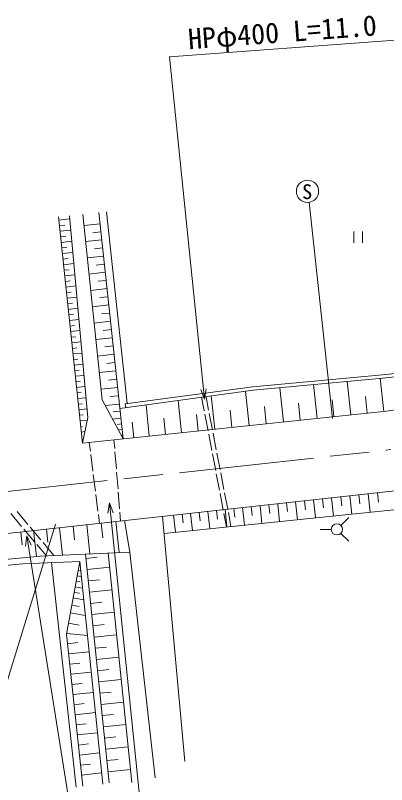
# Model space of a CAD drawing. Units: millimetres, scale not verified. Extents: x 40000 to 680000, y 20000 to 380000.
# Drawn here: x 406824 to 439918, y 258945 to 327522 of the extents above; entities that cross this region are included whole.
import ezdxf
from ezdxf.enums import TextEntityAlignment as Align

# ---------------------------------------------------------------- set-up
doc = ezdxf.new("R2010")
doc.units = ezdxf.units.MM
doc.header["$LTSCALE"] = 1000
doc.linetypes.add('CHAIN', pattern=[18.5, 12, -1.5, 3.5, -1.5])
for name, color, linetype, lineweight in [('M-BMK', 2, 'CHAIN', 13), ('M-STR-HTXT', 7, 'Continuous', 13), ('M-WORK', 1, 'Continuous', 13)]:
    doc.layers.add(name, color=color, linetype=linetype, lineweight=lineweight)
doc.styles.add('ＭＳ ゴシック', font='')
doc.styles.get('ＭＳ ゴシック').set_extended_font_data('MS Gothic')

msp = doc.modelspace()

# ---------------------------------------------------------------- linework, layer by layer
at = {"layer": 'M-BMK'}
msp.add_line((366293, 280721), (440302, 288807), dxfattribs=at)
at = {"layer": 'M-STR-HTXT'}
for p, q in [((420553, 323825), (440680, 325317)), ((423686, 293314), (420553, 323825)), ((423686, 293314), (423843, 294234)), ((423686, 293314), (423346, 294183)), ((415209, 284056), (415052, 283135)), ((415209, 284056), (418457, 252333)), ((415209, 284056), (415550, 283186)), ((407843, 281129), (407738, 280200)), ((407843, 281129), (413380, 246447)), ((407843, 281129), (408232, 280279))]:
    msp.add_line(p, q, dxfattribs=at)
at = {"layer": 'M-WORK'}
for p, q in [((433008, 310857), (435086, 291596)), ((416801, 292929), (414959, 310012)), ((412806, 289384), (410657, 309569)), ((410688, 309271), (411661, 309375)), ((414263, 309937), (416438, 289767)), ((410741, 308774), (411220, 308825)), ((414370, 308943), (412934, 308788)), ((410794, 308277), (411752, 308379)), ((414448, 308225), (413729, 308147)), ((437004, 308250), (437004, 307250)), ((437754, 307250), (437754, 308250)), ((410847, 307779), (411318, 307830)), ((410900, 307282), (411842, 307383)), ((414525, 307506), (413084, 307351)), ((410953, 306785), (411417, 306834)), ((414603, 306786), (413882, 306708)), ((411006, 306288), (411933, 306387)), ((414681, 306065), (413234, 305909)), ((411059, 305791), (411515, 305839)), ((411112, 305294), (412023, 305391)), ((414759, 305342), (414035, 305264)), ((411165, 304796), (411613, 304844)), ((414837, 304618), (413385, 304462)), ((411218, 304299), (412114, 304395)), ((411271, 303802), (411711, 303849)), ((414915, 303893), (414189, 303815)), ((411324, 303305), (412204, 303399)), ((414993, 303167), (413537, 303010)), ((411377, 302808), (411809, 302854)), ((415072, 302439), (414343, 302360)), ((411430, 302310), (412295, 302403)), ((411483, 301813), (411908, 301858)), ((411536, 301316), (412386, 301407)), ((415150, 301711), (413689, 301553)), ((411589, 300819), (412006, 300863)), ((411642, 300322), (412476, 300411)), ((415229, 300980), (414498, 300901)), ((411695, 299824), (412104, 299868)), ((415308, 300249), (413841, 300091)), ((411747, 299327), (412567, 299415)), ((415387, 299516), (414654, 299437)), ((411800, 298830), (412202, 298873)), ((411853, 298333), (412657, 298419)), ((415466, 298783), (413995, 298625)), ((411906, 297836), (412301, 297878)), ((415545, 298048), (414809, 297968)), ((411959, 297339), (412748, 297423)), ((415624, 297312), (414148, 297153)), ((412012, 296841), (412399, 296883)), ((412065, 296344), (412838, 296426)), ((415704, 296574), (414966, 296494)), ((449432, 296546), (439542, 295489)), ((412118, 295847), (412497, 295887)), ((415784, 295836), (414302, 295676)), ((449462, 296248), (439574, 295191)), ((412171, 295350), (412929, 295430)), ((412224, 294853), (412595, 294892)), ((415863, 295095), (415123, 295015)), ((428005, 294404), (439542, 295489)), ((428035, 294105), (439574, 295191)), ((436715, 291909), (436400, 294892)), ((439665, 292220), (439354, 295170)), ((439912, 292246), (459082, 294999)), ((412277, 294355), (413019, 294434)), ((415943, 294354), (414457, 294194)), ((416610, 292904), (428005, 294404)), ((430714, 291275), (430391, 294327)), ((433731, 291593), (433413, 294611)), ((412330, 293858), (412693, 293897)), ((416023, 293611), (415280, 293531)), ((416145, 292482), (428035, 294105)), ((424053, 292327), (423822, 293530)), ((424604, 290629), (424291, 293594)), ((427662, 290952), (427339, 294010)), ((438190, 292064), (438034, 293539)), ((412383, 293361), (413110, 293438)), ((412436, 292864), (412792, 292902)), ((416104, 292868), (414836, 292731)), ((416658, 292552), (416610, 292904)), ((421639, 290316), (421336, 293191)), ((423659, 292262), (423425, 293476)), ((432223, 291434), (432063, 292943)), ((435223, 291751), (435066, 293243)), ((412489, 292367), (413200, 292442)), ((412806, 289384), (439912, 292246)), ((416172, 292234), (415538, 292166)), ((418765, 290013), (418471, 292800)), ((426133, 290791), (425971, 292320)), ((429188, 291114), (429026, 292640)), ((412542, 291869), (412855, 291903)), ((416240, 291600), (415491, 291520)), ((420202, 290165), (420050, 291602)), ((423122, 290473), (422965, 291955)), ((423999, 290495), (423715, 291968)), ((424394, 290560), (424110, 292032)), ((412595, 291372), (413221, 291439)), ((412648, 290875), (412804, 290892)), ((416294, 291103), (415919, 291063)), ((417372, 289866), (417225, 291259)), ((412701, 290378), (413014, 290411)), ((416347, 290606), (416004, 290569)), ((416401, 290109), (416261, 290094)), ((424339, 288727), (424055, 290200)), ((424734, 288792), (424450, 290265)), ((413508, 288668), (413410, 289447)), ((415677, 288901), (415613, 289680)), ((413732, 286882), (413545, 288371)), ((415825, 287107), (415702, 288602)), ((424679, 286959), (424396, 288432)), ((425074, 287024), (424791, 288497)), ((415972, 285314), (415849, 286808)), ((425019, 285192), (424736, 286665)), ((425414, 285257), (425131, 286730)), ((413957, 285096), (413770, 286585)), ((440637, 285132), (350157, 275169)), ((414181, 283310), (413994, 284799)), ((416120, 283520), (415997, 285015)), ((425360, 283424), (425076, 284897)), ((425754, 283489), (425471, 284962)), ((435823, 284604), (435912, 283791)), ((436636, 284694), (436816, 283056)), ((437455, 284784), (437545, 283965)), ((438274, 284875), (438456, 283223)), ((439100, 284966), (439191, 284140)), ((430208, 283985), (430383, 282397)), ((431002, 284073), (431090, 283279)), ((431796, 284160), (431973, 282560)), ((432597, 284248), (432685, 283448)), ((433397, 284337), (433575, 282724)), ((434203, 284426), (434292, 283619)), ((435010, 284515), (435189, 282889)), ((407937, 282140), (406973, 283289)), ((416208, 282442), (416144, 283221)), ((440853, 283484), (420077, 281341)), ((423976, 283298), (424146, 281758)), ((424746, 283383), (424831, 282613)), ((425516, 283468), (425687, 281916)), ((426292, 283553), (426378, 282777)), ((427068, 283639), (427240, 282075)), ((427850, 283725), (427936, 282943)), ((428632, 283811), (428806, 282235)), ((429420, 283898), (429507, 283110)), ((407376, 281961), (406409, 283108)), ((414317, 282234), (414219, 283013)), ((419938, 282853), (421939, 261006)), ((420932, 282962), (421099, 281446)), ((421690, 283046), (421774, 282288)), ((422448, 283130), (422617, 281602)), ((423212, 283214), (423296, 282450)), ((425650, 281916), (425416, 283130)), ((426043, 281992), (425811, 283195)), ((436548, 282760), (435841, 282053)), ((405385, 265930), (410409, 282152)), ((409093, 280760), (408130, 281910)), ((411970, 281975), (412104, 280759)), ((413187, 282109), (413472, 279520)), ((414482, 282252), (414624, 280957)), ((415776, 282395), (416080, 279639)), ((407312, 281462), (407437, 280324)), ((408537, 280586), (407570, 281732)), ((408450, 281588), (408704, 279284)), ((409602, 281715), (409729, 280563)), ((410754, 281841), (411022, 279408)), ((433987, 281699), (434987, 281699)), ((435841, 281345), (436548, 280638)), ((410256, 279373), (409286, 280530)), ((409587, 279343), (408731, 280357)), ((409053, 279318), (392601, 277706)), ((417028, 279682), (409053, 279318)), ((415186, 259099), (413083, 279502)), ((413123, 279113), (414125, 279216)), ((417203, 259129), (415100, 279594)), ((407490, 278620), (377557, 275961)), ((412557, 278846), (407490, 278620)), ((412236, 258730), (410049, 278734)), ((411389, 272345), (412557, 278846)), ((414618, 258986), (412557, 278846)), ((412415, 278054), (412601, 278021)), ((413226, 278111), (415231, 278317)), ((412238, 277070), (412566, 277011)), ((412327, 277562), (412698, 277495)), ((413329, 277109), (414331, 277212)), ((412150, 276578), (412805, 276460)), ((412061, 276086), (412531, 276001)), ((413433, 276106), (415437, 276313)), ((411973, 275593), (412912, 275424)), ((413536, 275105), (414538, 275208)), ((411854, 274933), (412515, 274814)), ((413639, 274103), (415643, 274309)), ((411735, 274272), (413057, 274034)), ((411568, 273342), (412497, 273175)), ((413742, 273101), (414744, 273205)), ((412833, 258796), (411389, 272345)), ((411401, 272413), (413245, 272225)), ((413846, 272100), (415849, 272306)), ((411478, 271505), (412388, 271601)), ((413949, 271099), (414950, 271202)), ((411575, 270595), (413394, 270789)), ((414052, 270097), (416054, 270304)), ((411672, 269689), (412579, 269785)), ((411768, 268782), (413582, 268975)), ((414155, 269096), (415156, 269200)), ((414258, 268095), (416260, 268302)), ((411865, 267878), (412769, 267974)), ((411961, 266974), (413769, 267166)), ((414361, 267095), (415362, 267198)), ((412057, 266072), (412959, 266168)), ((414465, 266094), (416466, 266301)), ((412153, 265170), (413957, 265363)), ((414568, 265094), (415568, 265197)), ((412249, 264271), (413148, 264367)), ((414671, 264094), (416672, 264300)), ((412345, 263372), (414143, 263564)), ((414774, 263094), (415774, 263197)), ((412441, 262475), (413337, 262571)), ((414877, 262094), (416877, 262300)), ((412536, 261579), (414330, 261770)), ((412631, 260684), (413526, 260780)), ((414980, 261094), (415980, 261197)), ((412727, 259790), (414515, 259981)), ((415083, 260094), (417083, 260300))]:
    msp.add_line(p, q, dxfattribs=at)
for points in [[(412806, 289384), (413270, 291681), (411635, 309658)], [(412830, 309783), (414555, 293250), (416438, 289767)], [(416559, 282481), (417028, 279682), (419282, 259559)]]:
    msp.add_lwpolyline(points, dxfattribs=at)
for centre, radius in [((432864, 311840), 994), ((435487, 281699), 500)]:
    msp.add_circle(centre, radius, dxfattribs=at)

# ---------------------------------------------------------------- texts
at = {"layer": 'M-STR-HTXT', "style": 'ＭＳ ゴシック'}
msp.add_text('HPφ400 L=11.0', height=1833, rotation=4.24, dxfattribs=at).set_placement((422327, 323946), align=Align.BOTTOM_LEFT)
at = {"layer": 'M-WORK', "style": 'ＭＳ ゴシック'}
msp.add_text('S', height=1320, dxfattribs=at).set_placement((432385, 311805), align=Align.MIDDLE_LEFT)

doc.saveas('drawing.dxf')
